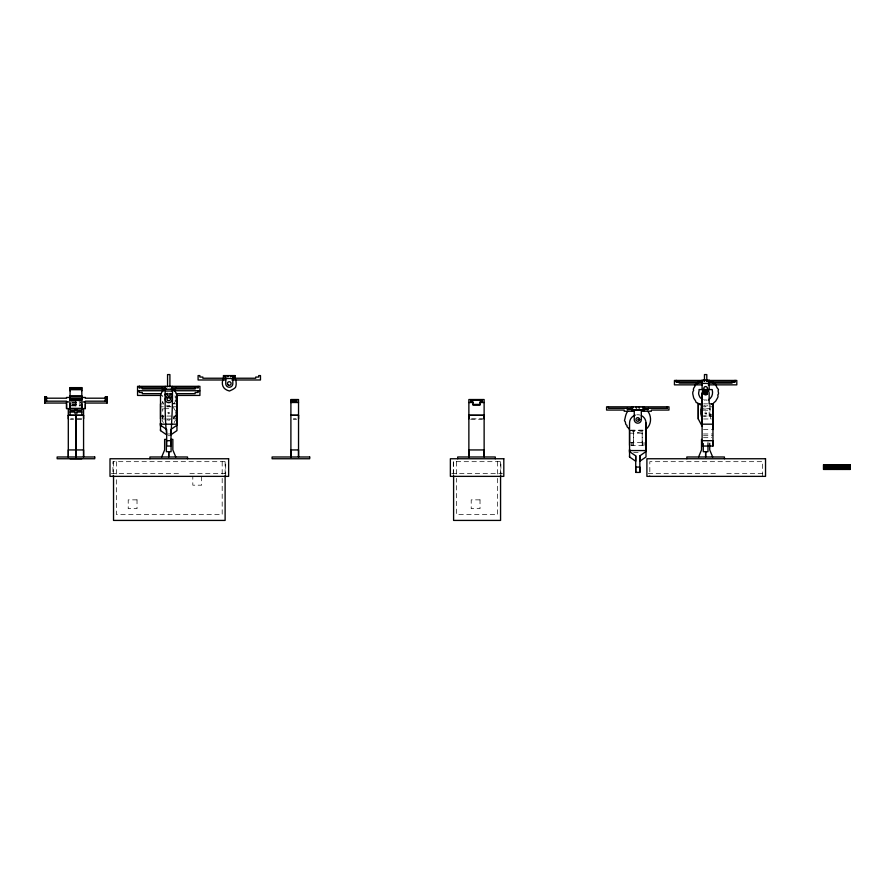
<?xml version="1.0" encoding="UTF-8"?>
<svg xmlns="http://www.w3.org/2000/svg" width="895" height="895" viewBox="0 0 895 895"><rect width="100%" height="100%" fill="white"/><g stroke="black" fill="none" stroke-linecap="round" stroke-linejoin="round"><path stroke-width="0.67" stroke-dasharray="4.47 3.36" d="M633.38 433.169L633.369 445.363L633.369 430.238M642.185 433.169L642.185 445.352L642.185 430.238M707.979 442.745L707.979 441.861M710.026 406.8L710.026 416.052L710.026 408.702L701.221 408.702M710.306 404.92L709.959 405.748L709.265 404.82M169.938 406.699C169.569 404.227 167.343 407.471 166.862 405.2M704.768 412.886C708.37 417.238 704.812 408.892 705.629 413.11M174.167 422.585L175.442 420.18M163.315 403.298L163.27 404.115M166.727 420.147C167.857 418.983 169.177 421.411 169.972 419.509M162.263 402.381L162.901 401.821L162.263 401.475M630.695 430.819C632.586 429.6 632.474 432.71 634.499 431.3C634.935 433.482 636.871 430.775 637.598 432.844C640.115 431.401 642.33 432.162 644.299 430.383M175.778 396.944L175.04 397.369L175.588 397.839M162.241 415.56L162.286 414.933M163.337 402.582L162.14 402.56M174.749 395.993L175.61 396.44M173.429 407.493C174.29 409.116 174.861 410.022 175.834 411.331M175.599 412.058L175.666 412.707M163.36 417.506C161.592 418.122 164.3 415.47 162.163 416.332M175.666 398.633L175.666 399.282M175.666 413.512L175.599 414.161M175.834 414.888C174.861 416.197 174.301 417.104 173.429 418.726M175.588 400.076L175.04 400.546L175.778 400.96M175.61 401.475C174.189 401.743 175.04 403.902 173.406 403.757M71.242 401.765L81.814 401.765M72.092 402.537L81.065 402.537M71.365 403.063L80.505 403.063M160.507 403.858L163.248 403.858M172.847 403.858L176.08 403.858M703.627 403.858L707.632 403.858M71.913 404.104L79.968 404.104M72.092 404.831L81.065 404.831M71.365 405.2L80.505 405.2M71.365 405.916L80.505 405.916M161.391 406.8L163.349 406.8M166.738 406.8L172.075 406.8M173.138 406.8L176.08 406.8M701.221 406.8L711.984 406.8M164.333 408.702L170.621 408.702M701.221 409.004L710.026 409.004M703.28 410.178L709.153 410.178L709.153 416.052M704.969 413.703L706.278 413.703M710.026 414.284L711.984 414.284M160.507 416.052L163.55 416.052M166.85 416.052L176.953 416.052M701.221 416.052L711.984 416.052L703.738 416.052M161.391 416.052L164.333 416.052M70.85 418.826L73.39 418.826M77.216 418.826L82.295 418.826M293.448 418.826L295.988 418.826M471.643 418.826L482.741 418.826M161.883 418.983L165.989 418.983M166.727 418.983L176.08 418.983M703.627 418.983L711.626 418.983M70.067 419.218L73.591 419.218M293.247 419.218L296.771 419.218M470.625 419.218L482.371 419.218M77.115 419.218L81.814 419.218M703.459 429.544L711.603 429.544M630.93 430.238L644.635 430.238L629.554 430.238M629.554 433.169L646 433.169M168.047 433.974L170.788 433.974M703.459 433.974L712.968 433.974M168.047 435.72L170.788 435.72M703.459 435.72L712.968 435.72M703.459 437.7L711.603 437.7M629.554 442.421L646 442.421M630.93 445.352L644.635 445.363M633.671 452.557L640.518 452.557M111.394 473.433L181.07 473.433M189.885 473.433L227.263 473.433M451.729 473.433L502.442 473.433M648.282 473.433L717.958 473.433M726.774 473.433L764.151 473.433M162.163 409.888C164.3 410.749 161.592 408.098 163.36 408.713M703.75 399.327C704.354 401.419 705.931 398.756 707.016 400.468M162.263 396.429L162.901 396.093L162.263 395.523M162.286 411.286L162.241 410.66M166.727 406.073C167.969 406.968 168.562 405.491 169.994 406.162M162.029 420.18L163.304 422.585M703.716 405.222C704.634 406.431 708.135 406.229 708.918 404.92M75.941 401.765L75.941 402.504M762.596 476.364L762.596 461.686L649.826 461.686L649.826 476.364M710.619 416.052L710.619 418.983M644.064 442.421L644.064 445.363M642.767 442.421L642.767 445.363M632.787 442.421L632.787 445.363M631.49 442.421L631.49 445.363M500.876 476.364L500.876 461.686L453.295 461.686L453.295 476.364M500.573 461.686L500.573 474.272M497.642 461.686L497.642 476.99M497.642 478.377L497.642 514.547L456.528 514.547L456.528 478.377M456.528 461.686L456.528 476.99M453.597 461.686L453.597 474.272M225.708 476.364L225.708 461.686L112.938 461.686L112.938 476.364M225.115 461.686L225.115 474.272M222.184 461.686L222.184 476.99M222.184 478.377L222.184 514.547L116.462 514.547L116.462 478.377M201.632 476.364L201.632 485.179L192.817 485.179L192.817 476.364M175.017 416.052L175.017 418.983M173.731 416.052L173.731 418.983M162.454 416.052L162.454 418.983M116.462 461.686L116.462 476.99M113.531 461.686L113.531 474.272M636.748 414.821A8.223 8.223 0 0 1 639.824 415.023M75.941 401.631L75.941 406.419L75.941 401.631M167.857 412.875C169.368 416.074 170.296 410.481 167.857 412.875M137.024 499.857L128.209 499.857L128.209 508.673L137.024 508.673L137.024 499.857M480.022 499.857L471.206 499.857L471.206 508.673L480.022 508.673L480.022 499.857"/><path stroke-width="1.34" d="M66.543 403.041L44.75 403.041L44.75 396.865L46.506 396.865L46.506 401.173L66.543 401.173L66.543 408.579L70.571 408.579M46.506 401.173L46.506 399.852L44.75 399.852L44.75 396.865M46.506 396.865L46.506 398.197L66.543 398.197L66.543 397.458L70.067 397.458M68.3 415.291L68.3 456.987L68.3 449.939L83.571 449.939L83.582 456.987L83.571 415.291L68.3 415.291L83.571 415.347M70.067 409.664L70.067 401.922L66.543 401.922M70.067 398.946L70.067 400.278L81.814 400.278L81.814 398.946L70.067 398.946L70.067 400.434L81.814 400.434L81.814 398.946M70.067 398.32L70.067 395.735L81.814 395.735L81.814 398.32L70.067 398.32L70.067 389.705L81.814 389.705L81.814 398.32M70.067 390.824L70.067 387.636L81.814 387.636L81.814 388.385L70.067 388.374L70.067 387.636M81.814 409.664L81.814 401.922L85.338 401.922M81.814 390.824L81.814 387.636M83.571 418.826L83.571 408.925M81.311 408.579L85.338 408.579L85.338 401.173L105.364 401.173L105.364 399.852L107.12 399.852L107.12 396.865L105.364 396.865L105.364 398.197L85.338 398.197L85.338 397.458L81.814 397.458M85.338 403.041L107.12 403.041L107.12 396.865M139.307 386.327L139.307 387.792L165.933 387.792M165.206 386.327C165.139 402.582 164.781 418.871 166.683 434.858L160.507 430.607L160.507 429.544M160.518 403.858L160.507 425.248L166.683 429.51L166.683 446.046L170.788 446.046C170.99 426.098 173.183 406.419 172.254 386.327M176.953 425.17L176.953 396.608A8.223 8.223 0 0 0 171.281 388.788M198.164 387.792L198.164 386.327L198.097 387.792L171.527 387.792M298.538 415.347L290.897 415.291L298.538 415.291L298.538 456.987L298.538 449.939L290.897 449.939L290.897 456.987L290.897 399.528L298.538 399.528L298.538 418.826M468.868 415.291L468.868 456.987L468.868 449.939L484.128 449.939L484.139 456.987L484.128 415.291L468.868 415.291L484.128 415.347M484.128 418.826L484.128 399.528L468.868 399.528L468.868 418.826M629.554 430.238L629.554 451.628L635.718 455.879L635.718 461.238L629.554 456.976L629.554 455.913M631.904 406.833L631.904 410.055L643.65 410.055L643.65 406.833L643.65 411.23M641.268 415.537A8.212 8.212 0 0 1 645.989 422.966L646 451.55L639.835 455.879L639.835 472.415L635.718 472.415L635.718 455.879M648.349 408.299L648.349 409.474L642.476 409.474M667.2 408.299L667.2 406.833L667.144 408.299L643.371 408.299M676.195 380.453L676.195 381.919L679.193 381.919L679.193 383.094L702.105 383.094M703.134 390.791A3.524 3.524 0 0 0 702.105 393.285L702.105 426.177L698.279 418.983L698.29 403.858L700.953 403.858M701.221 416.052L701.221 406.8M701.512 439.367L701.512 449.939L698.581 456.987M702.105 393.285L702.105 446.046L702.105 440.687L712.968 440.687L712.968 446.046L703.459 446.046M703.28 443.484L703.28 451.706L707.979 451.706L707.979 443.484M712.968 446.046L712.968 403.858L709.153 403.858L709.153 393.285A3.524 3.524 0 0 0 708.113 390.791M701.624 381.001L702.027 380.185L702.452 380.755M704.399 380.856C704.768 379.849 706.468 379.849 706.837 380.856M712.364 381.516C711.167 384.1 714.657 380.912 713.259 383.452M639.545 419.912L639.589 419.587A1.824 1.824 0 0 0 636.994 417.82A1.824 1.824 0 0 0 636.748 420.963A1.824 1.824 0 0 0 639.589 419.587L639.433 420.225M703.034 380.621L703.515 379.86L704.041 380.89M710.966 381.527L711.503 381.796M707.207 380.89L707.721 379.86L708.213 380.621M161.693 456.987L164.624 449.939L164.624 439.367L166.392 439.367L166.392 451.706L171.09 451.706L171.09 439.367L172.847 439.367L172.847 449.939L175.789 456.987M647.79 411.23C652.052 416.656 651.403 425.55 645.496 429.578M715.866 384.447C716.145 386.371 717.096 388.184 718.528 389.493C717.231 391.797 719.737 393.039 717.768 395.008C718.719 396.72 717.074 398.611 716.302 400.02C715.787 401.967 713.483 402.123 713.024 404.249M701.993 404.82C699.532 405.827 698.57 402.515 696.153 402.549C695.605 399.864 693.513 399.058 693.39 396.608C693.032 394.673 691.969 392.457 693.614 390.466C692.394 388.106 695.616 386.864 695.381 384.458M702.161 398.588C700.282 398.868 699.442 396.205 698.905 394.84C698.089 393.062 699.297 391.473 699.084 389.56L712.163 389.56C713.225 393.61 712.263 397.548 708.359 399.875M235.821 379.983C236.19 382.68 236.504 384.637 235.497 387.401C233.662 389.236 231.816 389.84 229.467 391.025C223.593 389.582 221.266 385.51 222.754 379.983M708.795 380.755L709.22 380.185L709.612 381.001M696.937 384.391L696.288 384.425M696.433 383.34L697.339 383.418M176.953 425.248L170.788 429.51L170.788 434.858L176.953 430.607L176.953 396.608M714.96 384.425L714.311 384.38M713.908 383.418L714.814 383.34M637.777 419.453L639.601 419.408M225.764 378.227L202.863 378.227L202.863 377.052L199.865 377.052L199.865 375.587L198.097 375.587L198.097 379.983L225.764 379.983M232.812 378.227L255.724 378.227L255.724 377.052L258.711 377.052L258.711 375.587L260.479 375.587L260.479 379.983L231.906 379.983M701.434 381.919L676.262 381.919L676.262 380.453M708.426 381.919L734.985 381.919L735.052 380.453L734.985 381.919L732.054 381.919L732.054 383.094L709.153 383.094M702.105 383.396L709.153 383.396M702.105 384.861L674.438 384.861L674.438 380.453L736.809 380.453L736.809 384.861L708.236 384.861M165.53 388.676L161.682 388.676L161.682 387.792M171.941 388.676L175.778 388.676L175.778 387.792M165.206 388.967L142.305 388.967L142.305 387.792M172.254 388.967L195.166 388.967L195.166 387.792M165.206 389.269L172.254 389.269M163.83 390.735L137.55 390.735L137.55 386.327L199.921 386.327L199.921 390.735L173.641 390.735M165.206 391.025L172.254 391.025M161.167 393.666L142.305 393.666L142.305 392.491L139.307 392.491L139.307 391.025L137.55 391.025L137.55 395.433L161.066 395.433M176.304 393.666L195.166 393.666L195.166 392.491L198.164 392.491L198.164 391.025L199.921 391.025L199.921 395.433L176.404 395.433M165.206 393.968L172.254 393.968M703.671 393.968L707.587 393.968M70.067 396.72L81.814 396.72M290.897 400.278L296.771 400.278L296.771 401.765L290.897 401.765L290.897 402.504L298.538 402.504M468.868 402.504L472.974 402.504M480.022 402.504L484.128 402.504M472.974 404.428L480.022 404.428M70.067 408.333L81.814 408.333M632.183 408.299L608.354 408.299L608.41 406.833M631.904 409.474L627.205 409.474L627.205 408.299M74.766 410.145L77.115 410.145M643.65 410.055L631.904 410.055L631.904 408.299L631.904 411.23L634.253 411.23L634.253 419.665A3.524 3.524 0 0 0 637.777 423.19A3.524 3.524 0 0 0 641.301 419.665L641.301 411.23L651.347 411.23L651.347 410.055L668.968 410.055L668.968 406.833L606.586 406.822L606.586 410.055L624.207 410.055L624.207 411.23L634.432 411.23M71.242 410.906L74.173 410.906M77.697 410.906L80.639 410.906M71.242 411.185L74.173 411.185M77.697 411.185L80.639 411.185M70.067 412.058L74.766 412.058M77.115 412.058L81.814 412.058M160.507 424.185L176.953 424.185M702.105 424.185L712.968 424.185M166.683 440.687L170.788 440.687M629.554 450.565L646 450.565M70.067 458.743L81.814 458.755M631.904 411.23L634.253 411.23M703.873 392.894L705.629 393.084M629.442 429.936C629.263 427.463 626.321 427.653 626.992 425.36C624.486 424.353 626.455 422.004 624.453 420.784C625.482 417.048 625.493 414.128 627.764 411.23M712.14 404.014L711.626 404.305M699.745 381.796L700.27 381.538M697.988 383.452C696.59 380.912 700.08 384.1 698.872 381.516M712.677 456.987L709.735 449.939L709.735 443.327M629.554 452.557L629.554 449.614L629.554 456.976M290.897 449.939L290.897 456.987M160.507 426.177L160.507 423.234L160.507 430.607M850.138 464.729L850.138 469.428M849.858 464.729L849.948 469.428M849.534 464.729L849.534 469.428M849.411 464.729L849.411 469.428M849.154 464.729L849.154 469.428M848.952 464.729L848.986 469.428M848.796 464.729L848.796 469.428M848.225 464.729L848.225 469.428M848.024 464.729L848.091 469.428M847.341 464.729L847.33 469.428M847.106 464.729L847.106 469.428M846.323 464.729L846.435 469.428M846.066 464.729L846.066 469.428M845.417 464.729L845.417 469.428M845.182 464.729L845.182 469.428M845.048 464.729L844.969 469.428L844.891 464.729M844.768 464.729L844.768 469.428M844.287 464.729L844.287 469.428M843.929 464.729L843.951 469.428M843.795 464.729L843.795 469.428M843.649 464.729L843.616 469.428M843.056 464.729L843.056 469.428M842.754 464.729L842.754 469.428M842.587 469.428L842.587 464.729L842.43 469.428M842.251 464.729L842.251 469.428M841.759 464.729L841.759 469.428M841.49 464.729L841.49 469.428M841.177 464.729L841.143 469.428M840.819 464.729L840.819 469.428M840.383 464.729L840.383 469.428M840.159 464.729L840.159 469.428M839.342 464.729L839.342 469.428M838.962 464.729L838.962 469.428M838.794 464.729L838.794 469.428M838.425 464.729L838.38 469.428M838.19 464.729L838.19 469.428M837.821 464.729L837.821 469.428M837.519 464.729L837.519 469.428M837.396 464.729L837.396 469.428M836.657 464.729L836.657 469.428M836.299 464.729L836.299 469.428M836.064 464.729L836.064 469.428M835.986 464.729L835.986 469.428M835.628 464.729L835.471 469.428M835.136 464.729L835.136 469.428M834.778 464.729L834.778 469.428M834.599 464.729L834.621 469.428M834.241 464.729L834.241 469.428M834.039 464.729L834.039 469.428M833.637 464.729L833.637 469.428M833.279 464.729L833.234 469.428L833.211 464.729M832.887 464.729L832.887 469.428M832.641 464.729L832.641 469.428M832.171 464.729L832.171 469.428M831.847 464.729L831.835 469.428M831.589 464.729L831.589 469.428M831.298 464.729L831.298 469.428M830.773 464.729L830.672 469.428M830.549 469.428L830.448 464.729L830.359 469.428M830.034 464.729L830.034 469.428M829.329 464.729L829.452 469.428M829.15 464.729L829.206 469.428M828.859 464.729L828.859 469.428M828.233 464.729L828.211 469.428L828.166 464.729M827.953 464.729L827.953 469.428M827.774 464.729L827.774 469.428M827.114 464.729L827.226 469.428M826.823 464.729L826.868 469.428M826.421 464.729L826.32 469.428M826.13 464.729L826.13 469.428M825.995 464.729L825.995 469.428M825.917 464.729L825.917 469.428M825.57 464.729L825.57 469.428M825.313 464.729L825.291 469.428M825.112 464.729L825.112 469.428M824.452 464.729L824.597 469.428M824.396 464.729L824.396 469.428M823.959 464.729L824.06 469.428M823.702 464.729L823.702 469.428M724.424 458.755L724.424 456.987L686.834 456.987L686.834 458.755M712.968 403.858L712.968 429.544M709.153 380.453L709.153 388.587A3.524 3.524 0 0 1 705.629 392.111A3.524 3.524 0 0 1 702.105 388.587L702.105 380.453M706.804 381.359L706.804 374.58L704.454 374.58L704.454 381.359M706.804 391.025L706.804 392.2L704.454 392.2L704.454 391.025M701.221 409.004L701.221 414.284M698.279 403.858L698.279 418.983M646 422.977L646 456.976L639.835 461.238L639.835 455.879M644.825 408.299L644.825 409.183M642.476 406.833L642.476 407.885M639.835 472.415L639.835 467.067L635.718 467.067L635.718 472.415M639.545 406.833L639.545 407.885M638.952 406.833L638.952 408.008M636.602 406.833L636.602 408.008M636.021 406.833L636.021 407.885M633.078 406.833L633.078 407.885M630.729 408.299L630.729 409.183M629.554 445.363L629.554 422.977A8.212 8.212 0 0 1 635.237 415.157M500.573 475.67L500.573 520.42L453.597 520.42L453.597 475.67M495.293 458.755L495.293 456.987L457.703 456.987L457.703 458.755M233.987 375.587L233.987 376.638M232.812 375.587L232.812 383.72A3.524 3.524 0 0 1 229.288 387.244A3.524 3.524 0 0 1 225.764 383.72L225.764 375.587M231.055 375.587L231.055 376.638M230.462 375.587L230.462 376.761M228.113 375.587L228.113 376.761M227.531 375.587L227.531 376.638M225.115 475.67L225.115 520.42L113.531 520.42L113.531 475.67M224.589 375.587L224.589 376.638M187.536 458.755L187.536 456.987L149.946 456.987L149.946 458.755M169.905 386.774L169.905 374.58L167.555 374.58L167.555 386.774M160.507 418.983L160.507 396.608A8.212 8.212 0 0 1 165.206 389.18L165.228 389.168A8.223 8.223 0 0 1 166.19 388.788M139.374 386.327L139.374 387.792M107.12 400.065L107.12 403.041M105.364 396.865L105.364 401.173M85.338 404.104L85.338 408.579M81.814 403.79L81.814 415.258M80.639 411.409L80.639 409.955L77.697 409.955L77.697 411.409M74.173 411.409L74.173 409.955L71.242 409.955L71.242 411.409M70.067 403.79L70.067 415.258M68.3 408.925L68.3 418.826M66.543 404.104L66.543 408.579M44.75 400.065L44.75 403.041M704.018 390.153A3.524 3.524 0 0 1 707.699 390.433M706.491 391.484A1.824 1.824 0 0 1 707.039 394.236A1.824 1.824 0 0 1 704.231 394.247A1.824 1.824 0 0 1 704.734 391.495M171.225 396.664A3.524 3.524 0 0 1 171.359 401.519A3.524 3.524 0 0 1 166.515 401.9A3.524 3.524 0 0 1 165.888 397.089M172.254 394.46A3.524 3.524 0 0 1 168.73 397.984A3.524 3.524 0 0 1 165.206 394.46M170.363 393.442A1.824 1.824 0 0 1 168.685 396.071A1.824 1.824 0 0 1 167.164 393.341M75.941 415.291L75.941 456.987L75.941 415.347M168.741 451.706L168.741 456.987L168.73 451.706M482.371 400.278L482.371 401.765L480.022 401.765L480.022 405.166L472.974 405.166L472.974 401.765L470.625 401.765L470.625 400.278L482.371 400.278M705.629 451.706L705.629 456.987L705.629 451.706M235.161 375.587L223.414 375.587L223.414 378.518L235.161 378.518L235.161 375.587M77.115 409.082L74.766 409.082L74.766 413.121L77.115 413.121L77.115 409.082M94.736 456.987L57.146 456.987L57.146 458.755L94.736 458.755L94.736 456.987M309.692 456.987L272.102 456.987L272.102 458.755L309.692 458.755L309.692 456.987M228.639 458.755L110.007 458.755L110.007 476.364L228.639 476.364L228.639 458.755M503.807 458.755L450.364 458.755L450.364 476.364L503.807 476.364L503.807 458.755M765.538 458.755L646.895 458.755L646.895 476.364L765.538 476.364L765.538 458.755M850.25 464.729L823.478 464.729L823.478 469.428L850.25 469.428L850.183 464.729M839.801 469.428L839.812 464.729L839.7 469.428M837.026 469.428L837.026 464.729L836.926 469.428M704.6 389.884A1.824 1.824 0 0 0 707.442 388.519A1.824 1.824 0 0 0 704.835 386.741A1.824 1.824 0 0 0 704.6 389.884M228.259 385.018A1.824 1.824 0 0 0 231.1 383.642A1.824 1.824 0 0 0 228.493 381.874A1.824 1.824 0 0 0 228.259 385.018M167.712 400.457A1.824 1.824 0 0 0 170.553 399.092A1.824 1.824 0 0 0 167.947 397.313A1.824 1.824 0 0 0 167.712 400.457"/></g></svg>
